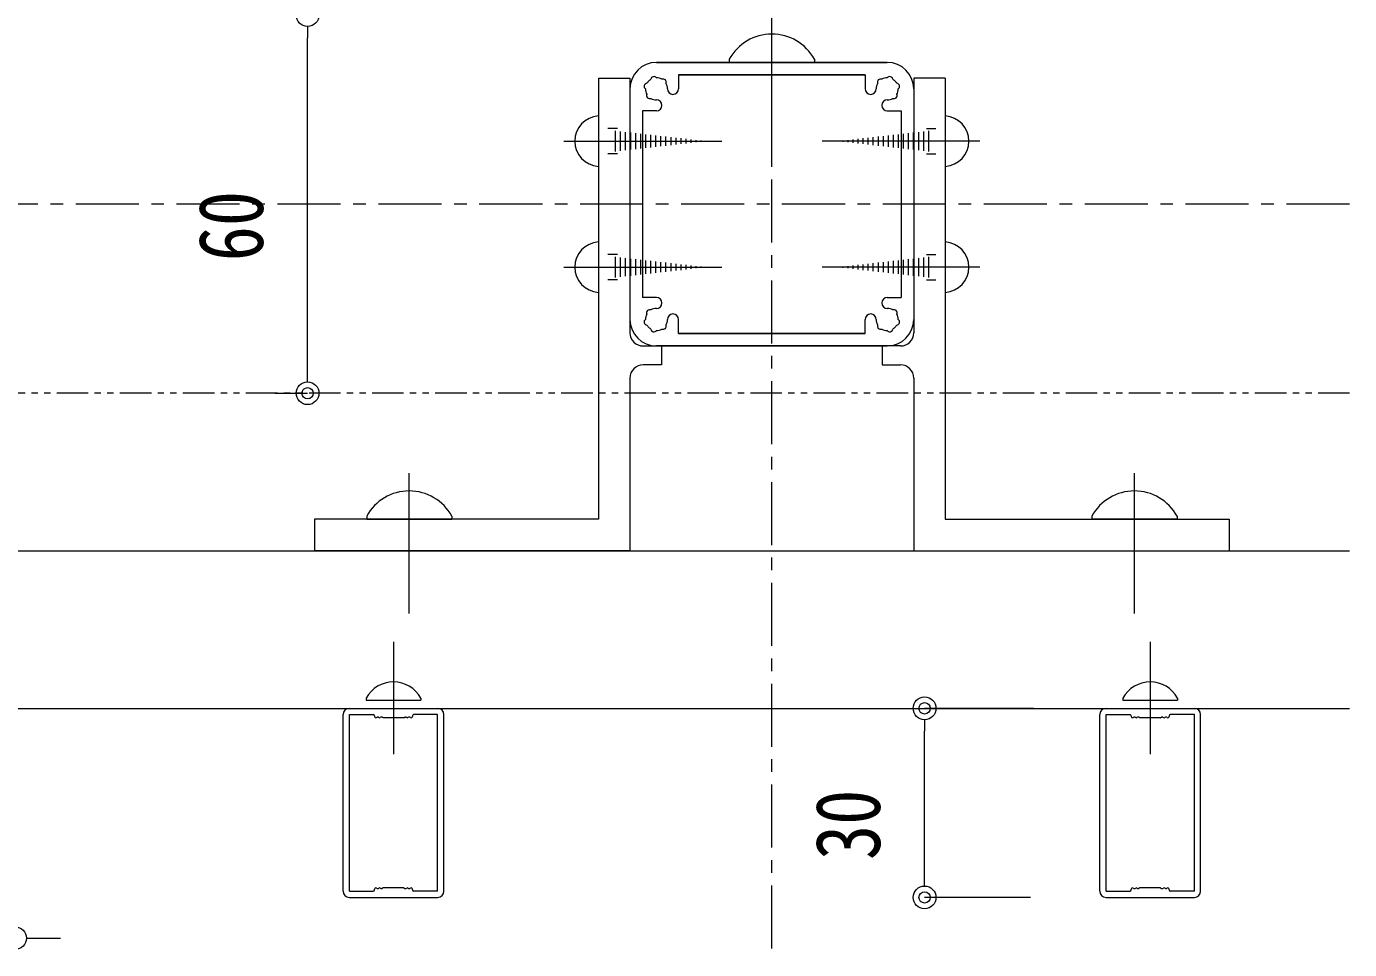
# Model space of a CAD drawing. Units: millimetres, scale not verified. Extents: x -1682 to 1682, y -1188 to 1188.
# Drawn here: x 1146 to 1355.8, y 481.9 to 628.4 of the extents above; entities that cross this region are included whole.
import ezdxf
from ezdxf.enums import TextEntityAlignment as Align

# ---------------------------------------------------------------- set-up
doc = ezdxf.new("R2010")
doc.units = ezdxf.units.MM
doc.header["$LTSCALE"] = 8
doc.linetypes.add('USER1', pattern=[2, 1.25, -0.25, 0.25, -0.25])
doc.linetypes.add('USER2', pattern=[1.25, 0.625, -0.125, 0.125, -0.125, 0.125, -0.125])
for name, color, linetype, lineweight in [('0-0_0', 7, 'Continuous', 18), ('0-6_2躯体線', 4, 'Continuous', 18), ('0-7_3中心線', 2, 'USER1', 18), ('0-8_41_U+FF71_U+FF99_U+FF90', 6, 'Continuous', 18), ('0-9_1手摺寸法', 3, 'Continuous', 18), ('0-A_42_U+FF71_U+FF99_U+FF90部品', 6, 'Continuous', 18), ('0-C_4アルミ', 6, 'Continuous', 18)]:
    doc.layers.add(name, color=color, linetype=linetype, lineweight=lineweight)
doc.styles.add('ＭＳ ゴシック', font='')
doc.styles.get('ＭＳ ゴシック').set_extended_font_data('MS Gothic')

msp = doc.modelspace()

# ---------------------------------------------------------------- linework, layer by layer
at = {"layer": '0-0_0'}
for p, q in [((1190.618, 628.419), (1190.618, 626.619)), ((1190.618, 572.019), (1190.618, 573.819)), ((1288.46, 518.419), (1288.46, 516.619)), ((1288.46, 492.019), (1288.46, 493.819)), ((1146.035, 483.743), (1147.835, 483.743))]:
    msp.add_line(p, q, dxfattribs=at)
for centre, radius in [((1190.618, 630.219), 1.8), ((1190.618, 570.219), 1.8), ((1190.618, 570.219), 0.9), ((1288.46, 520.219), 1.8), ((1288.46, 520.219), 0.9), ((1288.46, 490.219), 1.8), ((1288.46, 490.219), 0.9), ((1144.235, 483.743), 1.8)]:
    msp.add_circle(centre, radius, dxfattribs=at)
at = {"layer": '0-6_2躯体線'}
for p, q in [((1264.235, 607.778), (1264.235, 630.035)), ((1257.485, 623.219), (1257.485, 622.719)), ((1270.985, 623.219), (1270.985, 622.719)), ((1270.985, 622.719), (1257.485, 622.719)), ((1239.735, 612.219), (1238.235, 612.219)), ((1239.397, 611.837), (1239.397, 608.601)), ((1240.197, 611.747), (1240.197, 608.691)), ((1240.997, 611.657), (1240.997, 608.78)), ((1241.797, 611.567), (1241.797, 608.87)), ((1242.597, 611.477), (1242.597, 608.96)), ((1243.397, 611.387), (1243.397, 609.05)), ((1244.197, 611.297), (1244.197, 609.14)), ((1244.997, 611.207), (1244.997, 609.23)), ((1245.797, 611.117), (1245.797, 609.32)), ((1246.597, 611.028), (1246.597, 609.41)), ((1247.397, 610.938), (1247.397, 609.499)), ((1248.197, 610.848), (1248.197, 609.589)), ((1248.997, 610.758), (1248.997, 609.679)), ((1249.797, 610.668), (1249.797, 609.769)), ((1250.597, 610.578), (1250.597, 609.859)), ((1277.872, 610.578), (1277.872, 609.859)), ((1278.672, 610.668), (1278.672, 609.769)), ((1279.472, 610.758), (1279.472, 609.679)), ((1280.272, 610.848), (1280.272, 609.589)), ((1281.072, 610.938), (1281.072, 609.499)), ((1281.872, 611.028), (1281.872, 609.41)), ((1282.672, 611.117), (1282.672, 609.32)), ((1283.472, 611.207), (1283.472, 609.23)), ((1284.272, 611.297), (1284.272, 609.14)), ((1285.072, 611.387), (1285.072, 609.05)), ((1285.872, 611.477), (1285.872, 608.96)), ((1286.672, 611.567), (1286.672, 608.87)), ((1287.472, 611.657), (1287.472, 608.78)), ((1288.272, 611.747), (1288.272, 608.691)), ((1288.735, 612.219), (1290.235, 612.219)), ((1289.072, 611.837), (1289.072, 608.601)), ((1236.735, 610.219), (1256.279, 610.219)), ((1251.397, 610.488), (1251.397, 609.949)), ((1252.197, 610.398), (1252.197, 610.039)), ((1252.997, 610.308), (1252.997, 610.129)), ((1291.735, 610.219), (1272.191, 610.219)), ((1275.472, 610.308), (1275.472, 610.129)), ((1276.272, 610.398), (1276.272, 610.039)), ((1277.072, 610.488), (1277.072, 609.949)), ((1239.735, 608.219), (1238.235, 608.219)), ((1288.735, 608.219), (1290.235, 608.219)), ((1239.735, 592.219), (1238.235, 592.219)), ((1239.397, 591.837), (1239.397, 588.601)), ((1240.197, 591.747), (1240.197, 588.691)), ((1288.272, 591.747), (1288.272, 588.691)), ((1288.735, 592.219), (1290.235, 592.219)), ((1289.072, 591.837), (1289.072, 588.601)), ((1236.735, 590.219), (1256.279, 590.219)), ((1240.997, 591.657), (1240.997, 588.78)), ((1241.797, 591.567), (1241.797, 588.87)), ((1242.597, 591.477), (1242.597, 588.96)), ((1243.397, 591.387), (1243.397, 589.05)), ((1244.197, 591.297), (1244.197, 589.14)), ((1244.997, 591.207), (1244.997, 589.23)), ((1245.797, 591.117), (1245.797, 589.32)), ((1246.597, 591.028), (1246.597, 589.41)), ((1247.397, 590.938), (1247.397, 589.499)), ((1248.197, 590.848), (1248.197, 589.589)), ((1248.997, 590.758), (1248.997, 589.679)), ((1249.797, 590.668), (1249.797, 589.769)), ((1250.597, 590.578), (1250.597, 589.859)), ((1251.397, 590.488), (1251.397, 589.949)), ((1252.197, 590.398), (1252.197, 590.039)), ((1252.997, 590.308), (1252.997, 590.129)), ((1291.735, 590.219), (1272.191, 590.219)), ((1275.472, 590.308), (1275.472, 590.129)), ((1276.272, 590.398), (1276.272, 590.039)), ((1277.072, 590.488), (1277.072, 589.949)), ((1277.872, 590.578), (1277.872, 589.859)), ((1278.672, 590.668), (1278.672, 589.769)), ((1279.472, 590.758), (1279.472, 589.679)), ((1280.272, 590.848), (1280.272, 589.589)), ((1281.072, 590.938), (1281.072, 589.499)), ((1281.872, 591.028), (1281.872, 589.41)), ((1282.672, 591.117), (1282.672, 589.32)), ((1283.472, 591.207), (1283.472, 589.23)), ((1284.272, 591.297), (1284.272, 589.14)), ((1285.072, 591.387), (1285.072, 589.05)), ((1285.872, 591.477), (1285.872, 588.96)), ((1286.672, 591.567), (1286.672, 588.87)), ((1287.472, 591.657), (1287.472, 588.78)), ((1239.735, 588.219), (1238.235, 588.219)), ((1288.735, 588.219), (1290.235, 588.219)), ((1206.735, 535.278), (1206.735, 557.535)), ((1321.735, 535.278), (1321.735, 557.535)), ((1199.985, 550.719), (1199.985, 550.219)), ((1199.985, 550.219), (1213.485, 550.219)), ((1213.485, 550.719), (1213.485, 550.219)), ((1314.985, 550.719), (1314.985, 550.219)), ((1328.485, 550.219), (1314.985, 550.219)), ((1328.485, 550.719), (1328.485, 550.219)), ((1204.235, 530.771), (1204.235, 512.966)), ((1324.235, 530.771), (1324.235, 512.966)), ((1199.915, 521.839), (1199.915, 521.519)), ((1199.915, 521.519), (1208.555, 521.519)), ((1208.555, 521.839), (1208.555, 521.519)), ((1319.915, 521.839), (1319.915, 521.519)), ((1319.915, 521.519), (1328.555, 521.519)), ((1328.555, 521.839), (1328.555, 521.519))]:
    msp.add_line(p, q, dxfattribs=at)
for centre, radius, start, end in [((1264.235, 619.523), 7.695, 28.69866, 151.30134), ((1237.003, 610.219), 4.009, 93.8385, 266.1615), ((1291.466, 610.219), 4.009, 273.8385, 86.1615), ((1237.003, 590.219), 4.009, 93.8385, 266.1615), ((1291.466, 590.219), 4.009, 273.8385, 86.1615), ((1206.735, 547.023), 7.695, 28.69866, 151.30134), ((1321.735, 547.023), 7.695, 28.69866, 151.30134), ((1204.235, 519.474), 4.925, 28.69866, 151.30134), ((1324.235, 519.474), 4.925, 28.69866, 151.30134)]:
    msp.add_arc(centre, radius, start, end, dxfattribs=at)
at = {"layer": '0-7_3中心線'}
for p, q in [((1264.235, 482.128), (1264.235, 709.73)), ((1355.844, 600.219), (1032.963, 600.219))]:
    msp.add_line(p, q, dxfattribs=at)
at = {"layer": '0-7_3中心線', "linetype": 'USER2'}
msp.add_line((1355.844, 570.219), (1108.377, 570.219), dxfattribs=at)
at = {"layer": '0-8_41_U+FF71_U+FF99_U+FF90'}
for p, q in [((1241.735, 620.219), (1241.735, 579.809)), ((1286.735, 620.219), (1286.735, 579.809)), ((1196.235, 491.219), (1196.235, 519.219)), ((1197.235, 520.219), (1211.235, 520.219)), ((1197.235, 491.219), (1197.235, 519.219)), ((1197.235, 519.219), (1201.035, 519.219)), ((1201.235, 519.019), (1201.235, 518.919)), ((1201.535, 518.745), (1201.635, 518.803)), ((1201.835, 518.803), (1201.935, 518.745)), ((1202.235, 518.803), (1202.135, 518.745)), ((1202.581, 518.719), (1202.435, 518.803)), ((1205.888, 518.719), (1202.581, 518.719)), ((1205.888, 518.719), (1204.235, 518.719)), ((1205.888, 518.719), (1206.035, 518.803)), ((1206.235, 518.803), (1206.335, 518.745)), ((1206.635, 518.803), (1206.535, 518.745)), ((1206.935, 518.745), (1206.835, 518.803)), ((1207.235, 519.019), (1207.235, 518.919)), ((1211.235, 519.219), (1207.435, 519.219)), ((1211.235, 491.219), (1211.235, 519.219)), ((1212.235, 491.219), (1212.235, 519.219)), ((1316.235, 491.219), (1316.235, 519.219)), ((1317.235, 520.219), (1331.235, 520.219)), ((1317.235, 491.219), (1317.235, 519.219)), ((1317.235, 519.219), (1321.035, 519.219)), ((1321.235, 519.019), (1321.235, 518.919)), ((1321.535, 518.745), (1321.635, 518.803)), ((1321.835, 518.803), (1321.935, 518.745)), ((1322.235, 518.803), (1322.135, 518.745)), ((1322.581, 518.719), (1322.435, 518.803)), ((1325.888, 518.719), (1322.581, 518.719)), ((1325.888, 518.719), (1324.235, 518.719)), ((1325.888, 518.719), (1326.035, 518.803)), ((1326.235, 518.803), (1326.335, 518.745)), ((1326.635, 518.803), (1326.535, 518.745)), ((1326.935, 518.745), (1326.835, 518.803)), ((1327.235, 519.019), (1327.235, 518.919)), ((1331.235, 519.219), (1327.435, 519.219)), ((1331.235, 491.219), (1331.235, 519.219)), ((1332.235, 491.219), (1332.235, 519.219)), ((1197.235, 491.219), (1201.035, 491.219)), ((1201.235, 491.419), (1201.235, 491.519)), ((1201.535, 491.692), (1201.635, 491.634)), ((1201.835, 491.634), (1201.935, 491.692)), ((1202.235, 491.634), (1202.135, 491.692)), ((1202.581, 491.719), (1202.435, 491.634)), ((1205.888, 491.719), (1202.581, 491.719)), ((1205.888, 491.719), (1204.235, 491.719)), ((1205.888, 491.719), (1206.035, 491.634)), ((1206.235, 491.634), (1206.335, 491.692)), ((1206.635, 491.634), (1206.535, 491.692)), ((1206.935, 491.692), (1206.835, 491.634)), ((1207.235, 491.419), (1207.235, 491.519)), ((1211.235, 491.219), (1207.435, 491.219)), ((1317.235, 491.219), (1321.035, 491.219)), ((1321.235, 491.419), (1321.235, 491.519)), ((1321.535, 491.692), (1321.635, 491.634)), ((1321.835, 491.634), (1321.935, 491.692)), ((1322.235, 491.634), (1322.135, 491.692)), ((1322.581, 491.719), (1322.435, 491.634)), ((1325.888, 491.719), (1322.581, 491.719)), ((1325.888, 491.719), (1324.235, 491.719)), ((1325.888, 491.719), (1326.035, 491.634)), ((1326.235, 491.634), (1326.335, 491.692)), ((1326.635, 491.634), (1326.535, 491.692)), ((1326.935, 491.692), (1326.835, 491.634)), ((1327.235, 491.419), (1327.235, 491.519)), ((1331.235, 491.219), (1327.435, 491.219)), ((1197.235, 490.219), (1211.235, 490.219)), ((1317.235, 490.219), (1331.235, 490.219))]:
    msp.add_line(p, q, dxfattribs=at)
for points in [[(1243.825, 577.719), (1246.735, 577.719), (1246.735, 574.719), (1243.825, 574.719)], [(1284.644, 577.719), (1281.735, 577.719), (1281.735, 574.719), (1284.644, 574.719)], [(1241.735, 572.628), (1241.735, 545.219), (1191.735, 545.219)], [(1286.735, 572.628), (1286.735, 545.219), (1336.735, 545.219)]]:
    msp.add_lwpolyline(points, dxfattribs=at)
for centre, radius, start, end in [((1243.825, 579.809), 2.091, 180, 270), ((1284.644, 579.809), 2.091, 270, 0), ((1243.825, 572.628), 2.091, 90, 180), ((1284.644, 572.628), 2.091, 0, 90), ((1197.235, 519.219), 1, 90, 180), ((1201.035, 519.019), 0.2, 360, 90), ((1201.435, 518.919), 0.2, 180, 300), ((1201.735, 518.63), 0.2, 60, 120), ((1202.035, 518.919), 0.2, 240, 300), ((1202.335, 518.63), 0.2, 60, 120), ((1206.135, 518.63), 0.2, 60, 120), ((1206.435, 518.919), 0.2, 240, 300), ((1206.735, 518.63), 0.2, 60, 120), ((1207.035, 518.919), 0.2, 240, 0), ((1207.435, 519.019), 0.2, 90, 180), ((1211.235, 519.219), 1, 0, 90), ((1317.235, 519.219), 1, 90, 180), ((1321.035, 519.019), 0.2, 360, 90), ((1321.435, 518.919), 0.2, 180, 300), ((1321.735, 518.63), 0.2, 60, 120), ((1322.035, 518.919), 0.2, 240, 300), ((1322.335, 518.63), 0.2, 60, 120), ((1326.135, 518.63), 0.2, 60, 120), ((1326.435, 518.919), 0.2, 240, 300), ((1326.735, 518.63), 0.2, 60, 120), ((1327.035, 518.919), 0.2, 240, 0), ((1327.435, 519.019), 0.2, 90, 180), ((1331.235, 519.219), 1, 0, 90), ((1197.235, 491.219), 1, 180, 270), ((1201.035, 491.419), 0.2, 270, 0), ((1201.435, 491.519), 0.2, 60, 180), ((1201.735, 491.807), 0.2, 240, 300), ((1202.035, 491.519), 0.2, 60, 120), ((1202.335, 491.807), 0.2, 240, 300), ((1206.135, 491.807), 0.2, 240, 300), ((1206.435, 491.519), 0.2, 60, 120), ((1206.735, 491.807), 0.2, 240, 300), ((1207.035, 491.519), 0.2, 0, 120), ((1207.435, 491.419), 0.2, 180, 270), ((1211.235, 491.219), 1, 270, 0), ((1317.235, 491.219), 1, 180, 270), ((1321.035, 491.419), 0.2, 270, 0), ((1321.435, 491.519), 0.2, 60, 180), ((1321.735, 491.807), 0.2, 240, 300), ((1322.035, 491.519), 0.2, 60, 120), ((1322.335, 491.807), 0.2, 240, 300), ((1326.135, 491.807), 0.2, 240, 300), ((1326.435, 491.519), 0.2, 60, 120), ((1326.735, 491.807), 0.2, 240, 300), ((1327.035, 491.519), 0.2, 0, 120), ((1327.435, 491.419), 0.2, 180, 270), ((1331.235, 491.219), 1, 270, 0)]:
    msp.add_arc(centre, radius, start, end, dxfattribs=at)
at = {"layer": '0-9_1手摺寸法'}
for p, q in [((1190.618, 573.819), (1190.618, 626.619)), ((1185.406, 570.219), (1190.618, 570.219)), ((1119.235, 545.219), (1355.844, 545.219)), ((1144.235, 520.219), (1355.844, 520.219)), ((1305.735, 520.219), (1288.46, 520.219)), ((1288.46, 493.819), (1288.46, 516.619)), ((1305.235, 490.219), (1288.46, 490.219)), ((1147.835, 483.743), (1151.435, 483.743))]:
    msp.add_line(p, q, dxfattribs=at)
at = {"layer": '0-A_42_U+FF71_U+FF99_U+FF90部品'}
for p, q in [((1282.535, 622.719), (1245.935, 622.719)), ((1245.935, 622.719), (1282.535, 622.719)), ((1279.035, 620.719), (1249.435, 620.719)), ((1249.435, 620.719), (1249.435, 618.519)), ((1249.435, 620.719), (1279.035, 620.719)), ((1249.435, 620.719), (1249.435, 618.519)), ((1279.035, 620.719), (1279.035, 618.519)), ((1279.035, 620.719), (1279.035, 618.519)), ((1241.735, 618.519), (1241.735, 581.919)), ((1241.735, 618.519), (1241.735, 581.919)), ((1286.735, 618.519), (1286.735, 581.919)), ((1286.735, 618.519), (1286.735, 581.919)), ((1243.735, 615.019), (1243.735, 585.419)), ((1245.935, 615.019), (1243.735, 615.019)), ((1245.935, 615.019), (1243.735, 615.019)), ((1243.735, 615.019), (1243.735, 585.419)), ((1282.535, 615.019), (1284.735, 615.019)), ((1282.535, 615.019), (1284.735, 615.019)), ((1284.735, 615.019), (1284.735, 585.419)), ((1284.735, 615.019), (1284.735, 585.419)), ((1245.935, 585.419), (1243.735, 585.419)), ((1245.935, 585.419), (1243.735, 585.419)), ((1282.535, 585.419), (1284.735, 585.419)), ((1282.535, 585.419), (1284.735, 585.419)), ((1249.435, 579.719), (1249.435, 581.919)), ((1249.435, 579.719), (1249.435, 581.919)), ((1279.035, 579.719), (1279.035, 581.919)), ((1279.035, 579.719), (1279.035, 581.919)), ((1279.035, 579.719), (1249.435, 579.719)), ((1249.435, 579.719), (1279.035, 579.719)), ((1282.535, 577.719), (1245.935, 577.719)), ((1245.935, 577.719), (1282.535, 577.719))]:
    msp.add_line(p, q, dxfattribs=at)
for centre, radius, start, end in [((1245.935, 618.519), 4.2, 90, 180), ((1245.935, 618.519), 4.2, 90, 180), ((1282.535, 618.519), 4.2, 0, 90), ((1282.535, 618.519), 4.2, 0, 90), ((1244.486, 618.907), 0.5, 165, 232.97569), ((1244.486, 618.907), 0.5, 165, 232.97569), ((1244.486, 618.907), 0.5, 97.02431, 165), ((1244.486, 618.907), 0.5, 97.02431, 165), ((1245.935, 618.519), 1.75, 135, 149.64111), ((1245.935, 618.519), 1.75, 135, 149.64111), ((1245.935, 618.519), 1.75, 120.35889, 135), ((1245.935, 618.519), 1.75, 120.35889, 135), ((1245.547, 619.967), 0.5, 105, 172.97569), ((1245.547, 619.967), 0.5, 105, 172.97569), ((1245.547, 619.967), 0.5, 37.02431, 105), ((1245.547, 619.967), 0.5, 37.02431, 105), ((1245.935, 618.519), 1.75, 75, 89.64111), ((1245.935, 618.519), 1.75, 75, 89.64111), ((1245.935, 618.519), 1.75, 60.35889, 75), ((1245.935, 618.519), 1.75, 60.35889, 75), ((1246.995, 619.579), 0.5, 45, 112.97569), ((1246.995, 619.579), 0.5, 45, 112.97569), ((1246.995, 619.579), 0.5, 337.02431, 45), ((1246.995, 619.579), 0.5, 337.02431, 45), ((1245.935, 618.519), 1.75, 15, 29.64111), ((1245.935, 618.519), 1.75, 15, 29.64111), ((1245.935, 618.519), 1.75, 0.35889, 15), ((1245.935, 618.519), 1.75, 0.35889, 15), ((1282.535, 618.519), 1.75, 165, 179.64111), ((1282.535, 618.519), 1.75, 165, 179.64111), ((1282.535, 618.519), 1.75, 150.35889, 165), ((1282.535, 618.519), 1.75, 150.35889, 165), ((1281.474, 619.579), 0.5, 135, 202.97569), ((1281.474, 619.579), 0.5, 135, 202.97569), ((1281.474, 619.579), 0.5, 67.02431, 135), ((1281.474, 619.579), 0.5, 67.02431, 135), ((1282.535, 618.519), 1.75, 105, 119.64111), ((1282.535, 618.519), 1.75, 105, 119.64111), ((1282.535, 618.519), 1.75, 90.35889, 105), ((1282.535, 618.519), 1.75, 90.35889, 105), ((1282.923, 619.967), 0.5, 75, 142.97569), ((1282.923, 619.967), 0.5, 75, 142.97569), ((1282.923, 619.967), 0.5, 7.02431, 75), ((1282.923, 619.967), 0.5, 7.02431, 75), ((1282.535, 618.519), 1.75, 45, 59.64111), ((1282.535, 618.519), 1.75, 45, 59.64111), ((1282.535, 618.519), 1.75, 30.35889, 45), ((1282.535, 618.519), 1.75, 30.35889, 45), ((1283.984, 618.907), 0.5, 15, 82.97569), ((1283.984, 618.907), 0.5, 15, 82.97569), ((1283.984, 618.907), 0.5, 307.02431, 15), ((1283.984, 618.907), 0.5, 307.02431, 15), ((1245.935, 618.519), 1.75, 180.35889, 195), ((1245.935, 618.519), 1.75, 180.35889, 195), ((1245.935, 618.519), 1.75, 195, 209.64111), ((1245.935, 618.519), 1.75, 195, 209.64111), ((1244.874, 617.458), 0.5, 157.02431, 225), ((1244.874, 617.458), 0.5, 157.02431, 225), ((1244.874, 617.458), 0.5, 225, 292.97569), ((1244.874, 617.458), 0.5, 225, 292.97569), ((1245.935, 618.519), 1.75, 240.35889, 255), ((1245.935, 618.519), 1.75, 240.35889, 255), ((1248.56, 618.519), 0.875, 180, 0), ((1248.56, 618.519), 0.875, 180, 0), ((1279.91, 618.519), 0.875, 180, 360), ((1279.91, 618.519), 0.875, 180, 360), ((1282.535, 618.519), 1.75, 285, 299.64111), ((1282.535, 618.519), 1.75, 285, 299.64111), ((1283.595, 617.458), 0.5, 247.02431, 315), ((1283.595, 617.458), 0.5, 247.02431, 315), ((1283.595, 617.458), 0.5, 315, 22.97569), ((1283.595, 617.458), 0.5, 315, 22.97569), ((1282.535, 618.519), 1.75, 330.35889, 345), ((1282.535, 618.519), 1.75, 330.35889, 345), ((1282.535, 618.519), 1.75, 345, 359.64111), ((1282.535, 618.519), 1.75, 345, 359.64111), ((1245.935, 618.519), 1.75, 255, 270), ((1245.935, 618.519), 1.75, 255, 270), ((1245.935, 615.894), 0.875, 270, 90), ((1245.935, 615.894), 0.875, 270, 90), ((1282.535, 615.894), 0.875, 90, 270), ((1282.535, 615.894), 0.875, 90, 270), ((1282.535, 618.519), 1.75, 270, 285), ((1282.535, 618.519), 1.75, 270, 285), ((1245.935, 584.544), 0.875, 270, 90), ((1245.935, 584.544), 0.875, 270, 90), ((1282.535, 584.544), 0.875, 90, 270), ((1282.535, 584.544), 0.875, 90, 270), ((1244.874, 582.979), 0.5, 135, 202.97569), ((1244.874, 582.979), 0.5, 135, 202.97569), ((1244.874, 582.979), 0.5, 67.02431, 135), ((1244.874, 582.979), 0.5, 67.02431, 135), ((1245.935, 581.919), 1.75, 105, 119.64111), ((1245.935, 581.919), 1.75, 105, 119.64111), ((1245.935, 581.919), 1.75, 90, 105), ((1245.935, 581.919), 1.75, 90, 105), ((1282.535, 581.919), 1.75, 75, 90), ((1282.535, 581.919), 1.75, 75, 90), ((1282.535, 581.919), 1.75, 60.35889, 75), ((1282.535, 581.919), 1.75, 60.35889, 75), ((1283.595, 582.979), 0.5, 45, 112.97569), ((1283.595, 582.979), 0.5, 45, 112.97569), ((1283.595, 582.979), 0.5, 337.02431, 45), ((1283.595, 582.979), 0.5, 337.02431, 45), ((1245.935, 581.919), 4.2, 180, 270), ((1245.935, 581.919), 4.2, 180, 270), ((1244.486, 581.53), 0.5, 127.02431, 195), ((1244.486, 581.53), 0.5, 127.02431, 195), ((1244.486, 581.53), 0.5, 195, 262.97569), ((1244.486, 581.53), 0.5, 195, 262.97569), ((1245.935, 581.919), 1.75, 165, 179.64111), ((1245.935, 581.919), 1.75, 165, 179.64111), ((1245.935, 581.919), 1.75, 150.35889, 165), ((1245.935, 581.919), 1.75, 150.35889, 165), ((1245.935, 581.919), 1.75, 330.35889, 345), ((1245.935, 581.919), 1.75, 330.35889, 345), ((1245.935, 581.919), 1.75, 345, 359.64111), ((1245.935, 581.919), 1.75, 345, 359.64111), ((1248.56, 581.919), 0.875, 360, 180), ((1248.56, 581.919), 0.875, 0, 180), ((1279.91, 581.919), 0.875, 0, 180), ((1279.91, 581.919), 0.875, 0, 180), ((1282.535, 581.919), 1.75, 180.35889, 195), ((1282.535, 581.919), 1.75, 180.35889, 195), ((1282.535, 581.919), 1.75, 195, 209.64111), ((1282.535, 581.919), 1.75, 195, 209.64111), ((1282.535, 581.919), 4.2, 270, 360), ((1282.535, 581.919), 4.2, 270, 0), ((1283.984, 581.53), 0.5, 277.02431, 345), ((1283.984, 581.53), 0.5, 277.02431, 345), ((1282.535, 581.919), 1.75, 15, 29.64111), ((1282.535, 581.919), 1.75, 15, 29.64111), ((1282.535, 581.919), 1.75, 0.35889, 15), ((1282.535, 581.919), 1.75, 0.35889, 15), ((1283.984, 581.53), 0.5, 345, 52.97569), ((1283.984, 581.53), 0.5, 345, 52.97569), ((1245.935, 581.919), 1.75, 210.35889, 225), ((1245.935, 581.919), 1.75, 210.35889, 225), ((1245.935, 581.919), 1.75, 225, 239.64111), ((1245.935, 581.919), 1.75, 225, 239.64111), ((1245.547, 580.47), 0.5, 187.02431, 255), ((1245.547, 580.47), 0.5, 187.02431, 255), ((1245.547, 580.47), 0.5, 255, 322.97569), ((1245.547, 580.47), 0.5, 255, 322.97569), ((1245.935, 581.919), 1.75, 270.35889, 285), ((1245.935, 581.919), 1.75, 270.35889, 285), ((1245.935, 581.919), 1.75, 285, 299.64111), ((1245.935, 581.919), 1.75, 285, 299.64111), ((1246.995, 580.858), 0.5, 247.02431, 315), ((1246.995, 580.858), 0.5, 247.02431, 315), ((1246.995, 580.858), 0.5, 315, 22.97569), ((1246.995, 580.858), 0.5, 315, 22.97569), ((1281.474, 580.858), 0.5, 157.02431, 225), ((1281.474, 580.858), 0.5, 157.02431, 225), ((1281.474, 580.858), 0.5, 225, 292.97569), ((1281.474, 580.858), 0.5, 225, 292.97569), ((1282.535, 581.919), 1.75, 240.35889, 255), ((1282.535, 581.919), 1.75, 240.35889, 255), ((1282.535, 581.919), 1.75, 255, 269.64111), ((1282.535, 581.919), 1.75, 255, 269.64111), ((1282.923, 580.47), 0.5, 217.02431, 285), ((1282.923, 580.47), 0.5, 217.02431, 285), ((1282.923, 580.47), 0.5, 285, 352.97569), ((1282.923, 580.47), 0.5, 285, 352.97569), ((1282.535, 581.919), 1.75, 300.35889, 315), ((1282.535, 581.919), 1.75, 300.35889, 315), ((1282.535, 581.919), 1.75, 315, 329.64111), ((1282.535, 581.919), 1.75, 315, 329.64111)]:
    msp.add_arc(centre, radius, start, end, dxfattribs=at)
at = {"layer": '0-C_4アルミ'}
for p, q in [((1236.735, 620.219), (1241.735, 620.219)), ((1236.735, 620.219), (1236.735, 550.219)), ((1291.735, 620.219), (1286.735, 620.219)), ((1291.735, 620.219), (1291.735, 550.219)), ((1231.235, 610.219), (1246.235, 610.219)), ((1297.235, 610.219), (1282.235, 610.219)), ((1231.235, 590.219), (1246.235, 590.219)), ((1297.235, 590.219), (1282.235, 590.219)), ((1191.735, 550.219), (1191.735, 545.219)), ((1236.735, 550.219), (1191.735, 550.219)), ((1291.735, 550.219), (1336.735, 550.219)), ((1336.735, 550.219), (1336.735, 545.219))]:
    msp.add_line(p, q, dxfattribs=at)

# ---------------------------------------------------------------- texts
at = {"layer": '0-9_1手摺寸法', "color": 7, "style": 'ＭＳ ゴシック', "width": 0.8}
for s, p in [('60', (1186.618, 591.152)), ('30', (1284.46, 496.152))]:
    msp.add_text(s, height=10.26, rotation=90, dxfattribs=at).set_placement(p, align=Align.BOTTOM_LEFT)

doc.saveas('drawing.dxf')
